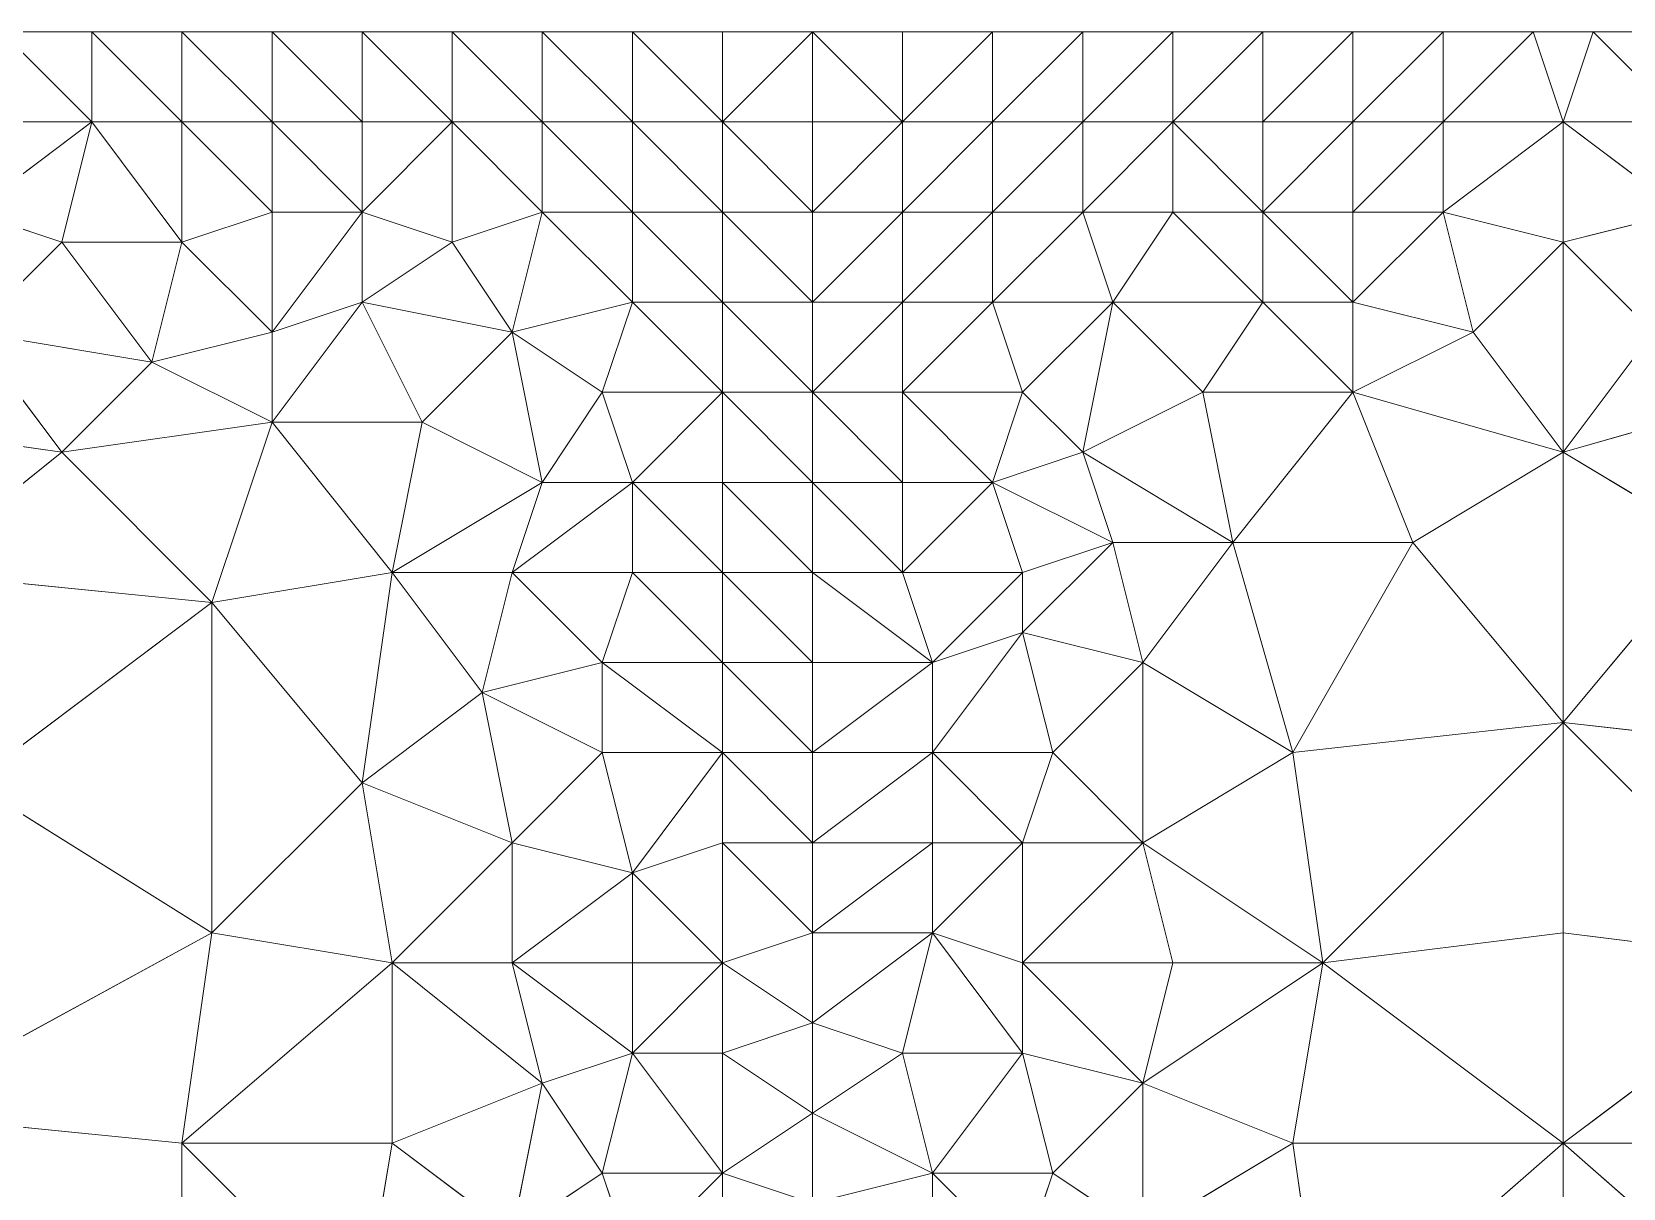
# Model space of a CAD drawing. Header units: metres. Extents: x 0 to 8, y 0 to 4.
# Drawn here: x 0.74 to 1.27, y 3.615 to 4 of the extents above; entities that cross this region are included whole.
import ezdxf

# ---------------------------------------------------------------- set-up
doc = ezdxf.new("R2010")
doc.units = ezdxf.units.M
doc.header["$MEASUREMENT"] = 0
for name, color, linetype, lineweight in [('DL_FE_MESH', 134, 'Continuous', 0), ('DL_FE_MESH_CELLS_4', 132, 'Continuous', 0), ('DL_FE_MESH_CELLS_6', 132, 'Continuous', 0), ('DL_TOPOLOGY', 7, 'Continuous', 0)]:
    doc.layers.add(name, color=color, linetype=linetype, lineweight=lineweight)

msp = doc.modelspace()

# ---------------------------------------------------------------- linework, layer by layer
at = {"layer": 'DL_FE_MESH'}
for p, q in [((0.76, 3.97), (0.73, 4)), ((0.79, 3.97), (0.76, 4)), ((0.76, 4), (0.76, 3.97)), ((0.82, 3.97), (0.79, 4)), ((0.79, 4), (0.79, 3.97)), ((0.85, 3.97), (0.82, 4)), ((0.82, 4), (0.82, 3.97)), ((0.88, 3.97), (0.85, 4)), ((0.85, 4), (0.85, 3.97)), ((0.91, 3.97), (0.88, 4)), ((0.88, 4), (0.88, 3.97)), ((0.94, 3.97), (0.91, 4)), ((0.91, 4), (0.91, 3.97)), ((0.97, 3.97), (0.94, 4)), ((0.94, 4), (0.94, 3.97)), ((0.97, 3.97), (1, 4)), ((0.97, 4), (0.97, 3.97)), ((1.03, 3.97), (1, 4)), ((1.03, 4), (1.03, 3.97)), ((1.03, 3.97), (1.06, 4)), ((1.06, 4), (1.06, 3.97)), ((1.06, 3.97), (1.09, 4)), ((1.09, 4), (1.09, 3.97)), ((1.09, 3.97), (1.12, 4)), ((1.12, 4), (1.12, 3.97)), ((1.12, 3.97), (1.15, 4)), ((1.15, 4), (1.15, 3.97)), ((1.15, 3.97), (1.18, 4)), ((1.18, 4), (1.18, 3.97)), ((1.18, 3.97), (1.21, 4)), ((1.21, 3.97), (1.24, 4)), ((1.21, 4), (1.21, 3.97)), ((1.24, 4), (1.25, 3.97)), ((1.26, 4), (1.25, 3.97)), ((1.26, 4), (1.29, 3.97)), ((0.72, 3.97), (0.76, 3.97)), ((0.76, 3.97), (0.72, 3.94)), ((0.75, 3.93), (0.76, 3.97)), ((0.76, 3.97), (0.79, 3.97)), ((0.79, 3.93), (0.76, 3.97)), ((0.79, 3.97), (0.82, 3.97)), ((0.79, 3.93), (0.79, 3.97)), ((0.82, 3.94), (0.79, 3.97)), ((0.82, 3.97), (0.85, 3.97)), ((0.82, 3.94), (0.82, 3.97)), ((0.85, 3.94), (0.82, 3.97)), ((0.85, 3.97), (0.88, 3.97)), ((0.85, 3.94), (0.85, 3.97)), ((0.88, 3.97), (0.85, 3.94)), ((0.88, 3.97), (0.91, 3.97)), ((0.88, 3.93), (0.88, 3.97)), ((0.91, 3.94), (0.88, 3.97)), ((0.91, 3.97), (0.94, 3.97)), ((0.91, 3.94), (0.91, 3.97)), ((0.94, 3.94), (0.91, 3.97)), ((0.94, 3.97), (0.97, 3.97)), ((0.94, 3.94), (0.94, 3.97)), ((0.97, 3.94), (0.94, 3.97)), ((1, 3.97), (0.97, 3.97)), ((0.97, 3.97), (1, 3.94)), ((0.97, 3.97), (0.97, 3.94)), ((1, 3.97), (1.03, 3.97)), ((1.03, 3.97), (1, 3.94)), ((1.03, 3.97), (1.06, 3.97)), ((1.03, 3.94), (1.03, 3.97)), ((1.06, 3.97), (1.03, 3.94)), ((1.06, 3.97), (1.09, 3.97)), ((1.06, 3.94), (1.06, 3.97)), ((1.09, 3.97), (1.06, 3.94)), ((1.09, 3.97), (1.12, 3.97)), ((1.09, 3.94), (1.09, 3.97)), ((1.12, 3.97), (1.09, 3.94)), ((1.12, 3.97), (1.15, 3.97)), ((1.12, 3.94), (1.12, 3.97)), ((1.15, 3.94), (1.12, 3.97)), ((1.15, 3.97), (1.18, 3.97)), ((1.15, 3.94), (1.15, 3.97)), ((1.18, 3.97), (1.15, 3.94)), ((1.18, 3.97), (1.21, 3.97)), ((1.18, 3.94), (1.18, 3.97)), ((1.21, 3.97), (1.18, 3.94)), ((1.21, 3.97), (1.25, 3.97)), ((1.21, 3.94), (1.21, 3.97)), ((1.25, 3.97), (1.21, 3.94)), ((1.25, 3.97), (1.29, 3.97)), ((1.25, 3.93), (1.25, 3.97)), ((1.29, 3.94), (1.25, 3.97)), ((0.72, 3.94), (0.75, 3.93)), ((0.79, 3.93), (0.82, 3.94)), ((0.82, 3.9), (0.82, 3.94)), ((0.82, 3.94), (0.85, 3.94)), ((0.85, 3.94), (0.82, 3.9)), ((0.85, 3.91), (0.85, 3.94)), ((0.85, 3.94), (0.88, 3.93)), ((0.88, 3.93), (0.91, 3.94)), ((0.91, 3.94), (0.9, 3.9)), ((0.94, 3.91), (0.91, 3.94)), ((0.94, 3.94), (0.91, 3.94)), ((0.94, 3.91), (0.94, 3.94)), ((0.94, 3.94), (0.97, 3.94)), ((0.97, 3.91), (0.94, 3.94)), ((1, 3.94), (0.97, 3.94)), ((0.97, 3.94), (1, 3.91)), ((0.97, 3.94), (0.97, 3.91)), ((1, 3.94), (1.03, 3.94)), ((1.03, 3.94), (1, 3.91)), ((1.03, 3.91), (1.03, 3.94)), ((1.03, 3.94), (1.06, 3.94)), ((1.06, 3.94), (1.03, 3.91)), ((1.06, 3.91), (1.06, 3.94)), ((1.06, 3.94), (1.09, 3.94)), ((1.09, 3.94), (1.06, 3.91)), ((1.1, 3.91), (1.09, 3.94)), ((1.09, 3.94), (1.12, 3.94)), ((1.1, 3.91), (1.12, 3.94)), ((1.15, 3.91), (1.12, 3.94)), ((1.12, 3.94), (1.15, 3.94)), ((1.15, 3.91), (1.15, 3.94)), ((1.15, 3.94), (1.18, 3.94)), ((1.18, 3.91), (1.15, 3.94)), ((1.18, 3.91), (1.18, 3.94)), ((1.18, 3.94), (1.21, 3.94)), ((1.21, 3.94), (1.18, 3.91)), ((1.22, 3.9), (1.21, 3.94)), ((1.21, 3.94), (1.25, 3.93)), ((1.25, 3.93), (1.29, 3.94)), ((0.72, 3.9), (0.75, 3.93)), ((0.78, 3.89), (0.75, 3.93)), ((0.75, 3.93), (0.79, 3.93)), ((0.78, 3.89), (0.79, 3.93)), ((0.82, 3.9), (0.79, 3.93)), ((0.85, 3.91), (0.88, 3.93)), ((0.9, 3.9), (0.88, 3.93)), ((1.22, 3.9), (1.25, 3.93)), ((1.25, 3.93), (1.25, 3.86)), ((1.28, 3.9), (1.25, 3.93)), ((0.82, 3.9), (0.85, 3.91)), ((0.82, 3.87), (0.85, 3.91)), ((0.87, 3.87), (0.85, 3.91)), ((0.9, 3.9), (0.85, 3.91)), ((0.9, 3.9), (0.94, 3.91)), ((0.93, 3.88), (0.94, 3.91)), ((0.94, 3.91), (0.97, 3.91)), ((0.97, 3.88), (0.94, 3.91)), ((1, 3.91), (0.97, 3.91)), ((0.97, 3.91), (1, 3.88)), ((0.97, 3.91), (0.97, 3.88)), ((1, 3.91), (1.03, 3.91)), ((1.03, 3.91), (1, 3.88)), ((1.03, 3.88), (1.03, 3.91)), ((1.03, 3.91), (1.06, 3.91)), ((1.06, 3.91), (1.03, 3.88)), ((1.07, 3.88), (1.06, 3.91)), ((1.06, 3.91), (1.1, 3.91)), ((1.07, 3.88), (1.1, 3.91)), ((1.1, 3.91), (1.09, 3.86)), ((1.13, 3.88), (1.1, 3.91)), ((1.15, 3.91), (1.1, 3.91)), ((1.13, 3.88), (1.15, 3.91)), ((1.18, 3.88), (1.15, 3.91)), ((1.18, 3.91), (1.15, 3.91)), ((1.18, 3.88), (1.18, 3.91)), ((1.18, 3.91), (1.22, 3.9)), ((0.75, 3.86), (0.72, 3.9)), ((0.78, 3.89), (0.72, 3.9)), ((0.78, 3.89), (0.82, 3.9)), ((0.82, 3.87), (0.82, 3.9)), ((0.87, 3.87), (0.9, 3.9)), ((0.9, 3.9), (0.91, 3.85)), ((0.93, 3.88), (0.9, 3.9)), ((1.18, 3.88), (1.22, 3.9)), ((1.25, 3.86), (1.22, 3.9)), ((1.25, 3.86), (1.28, 3.9)), ((0.75, 3.86), (0.78, 3.89)), ((0.82, 3.87), (0.78, 3.89)), ((0.91, 3.85), (0.93, 3.88)), ((0.94, 3.85), (0.93, 3.88)), ((0.93, 3.88), (0.97, 3.88)), ((0.97, 3.88), (0.94, 3.85)), ((1, 3.88), (0.97, 3.88)), ((0.97, 3.88), (1, 3.85)), ((0.97, 3.88), (0.97, 3.85)), ((1, 3.88), (1.03, 3.88)), ((1.03, 3.85), (1, 3.88)), ((1.03, 3.85), (1.03, 3.88)), ((1.03, 3.88), (1.07, 3.88)), ((1.06, 3.85), (1.03, 3.88)), ((1.06, 3.85), (1.07, 3.88)), ((1.09, 3.86), (1.07, 3.88)), ((1.09, 3.86), (1.13, 3.88)), ((1.14, 3.83), (1.13, 3.88)), ((1.18, 3.88), (1.13, 3.88)), ((1.18, 3.88), (1.14, 3.83)), ((1.2, 3.83), (1.18, 3.88)), ((1.25, 3.86), (1.18, 3.88)), ((1.32, 3.88), (1.25, 3.86)), ((0.75, 3.86), (0.68, 3.87)), ((0.82, 3.87), (0.75, 3.86)), ((0.82, 3.87), (0.8, 3.81)), ((0.86, 3.82), (0.82, 3.87)), ((0.87, 3.87), (0.82, 3.87)), ((0.86, 3.82), (0.87, 3.87)), ((0.91, 3.85), (0.87, 3.87)), ((0.7, 3.82), (0.75, 3.86)), ((0.8, 3.81), (0.75, 3.86)), ((1.06, 3.85), (1.09, 3.86)), ((1.1, 3.83), (1.09, 3.86)), ((1.14, 3.83), (1.09, 3.86)), ((1.2, 3.83), (1.25, 3.86)), ((1.25, 3.86), (1.25, 3.77)), ((1.3, 3.83), (1.25, 3.86)), ((0.91, 3.85), (0.86, 3.82)), ((0.9, 3.82), (0.91, 3.85)), ((0.94, 3.85), (0.9, 3.82)), ((0.94, 3.85), (0.91, 3.85)), ((0.94, 3.82), (0.94, 3.85)), ((0.94, 3.85), (0.97, 3.85)), ((0.97, 3.82), (0.94, 3.85)), ((1, 3.85), (0.97, 3.85)), ((0.97, 3.85), (1, 3.82)), ((0.97, 3.85), (0.97, 3.82)), ((1, 3.85), (1.03, 3.85)), ((1.03, 3.82), (1, 3.85)), ((1.03, 3.82), (1.03, 3.85)), ((1.03, 3.85), (1.06, 3.85)), ((1.06, 3.85), (1.03, 3.82)), ((1.07, 3.82), (1.06, 3.85)), ((1.1, 3.83), (1.06, 3.85)), ((1.07, 3.82), (1.1, 3.83)), ((1.1, 3.83), (1.07, 3.8)), ((1.11, 3.79), (1.1, 3.83)), ((1.1, 3.83), (1.14, 3.83)), ((1.11, 3.79), (1.14, 3.83)), ((1.14, 3.83), (1.16, 3.76)), ((1.2, 3.83), (1.14, 3.83)), ((1.16, 3.76), (1.2, 3.83)), ((1.25, 3.77), (1.2, 3.83)), ((1.25, 3.77), (1.3, 3.83)), ((0.8, 3.81), (0.7, 3.82)), ((0.8, 3.81), (0.86, 3.82)), ((0.85, 3.75), (0.86, 3.82)), ((0.89, 3.78), (0.86, 3.82)), ((0.86, 3.82), (0.9, 3.82)), ((0.89, 3.78), (0.9, 3.82)), ((0.9, 3.82), (0.94, 3.82)), ((0.93, 3.79), (0.9, 3.82)), ((0.93, 3.79), (0.94, 3.82)), ((0.94, 3.82), (0.97, 3.82)), ((0.97, 3.79), (0.94, 3.82)), ((1, 3.82), (0.97, 3.82)), ((0.97, 3.82), (1, 3.79)), ((0.97, 3.82), (0.97, 3.79)), ((1, 3.82), (1.03, 3.82)), ((1.04, 3.79), (1, 3.82)), ((1.04, 3.79), (1.03, 3.82)), ((1.03, 3.82), (1.07, 3.82)), ((1.07, 3.82), (1.04, 3.79)), ((1.07, 3.8), (1.07, 3.82)), ((0.72, 3.75), (0.8, 3.81)), ((0.8, 3.81), (0.8, 3.7)), ((0.85, 3.75), (0.8, 3.81)), ((1.04, 3.79), (1.07, 3.8)), ((1.07, 3.8), (1.04, 3.76)), ((1.08, 3.76), (1.07, 3.8)), ((1.07, 3.8), (1.11, 3.79)), ((0.89, 3.78), (0.93, 3.79)), ((0.93, 3.76), (0.93, 3.79)), ((0.93, 3.79), (0.97, 3.79)), ((0.97, 3.76), (0.93, 3.79)), ((1, 3.79), (0.97, 3.79)), ((0.97, 3.79), (1, 3.76)), ((0.97, 3.79), (0.97, 3.76)), ((1, 3.79), (1.04, 3.79)), ((1.04, 3.79), (1, 3.76)), ((1.04, 3.76), (1.04, 3.79)), ((1.08, 3.76), (1.11, 3.79)), ((1.11, 3.79), (1.11, 3.73)), ((1.16, 3.76), (1.11, 3.79)), ((0.85, 3.75), (0.89, 3.78)), ((0.89, 3.78), (0.9, 3.73)), ((0.93, 3.76), (0.89, 3.78)), ((1.25, 3.77), (1.16, 3.76)), ((1.25, 3.77), (1.17, 3.69)), ((1.25, 3.7), (1.25, 3.77)), ((1.33, 3.69), (1.25, 3.77)), ((1.34, 3.76), (1.25, 3.77)), ((0.9, 3.73), (0.93, 3.76)), ((0.94, 3.72), (0.93, 3.76)), ((0.93, 3.76), (0.97, 3.76)), ((0.97, 3.76), (0.94, 3.72)), ((1, 3.76), (0.97, 3.76)), ((0.97, 3.76), (1, 3.73)), ((0.97, 3.76), (0.97, 3.73)), ((1, 3.76), (1.04, 3.76)), ((1.04, 3.76), (1, 3.73)), ((1.04, 3.73), (1.04, 3.76)), ((1.04, 3.76), (1.08, 3.76)), ((1.07, 3.73), (1.04, 3.76)), ((1.07, 3.73), (1.08, 3.76)), ((1.11, 3.73), (1.08, 3.76)), ((1.11, 3.73), (1.16, 3.76)), ((1.17, 3.69), (1.16, 3.76)), ((0.8, 3.7), (0.72, 3.75)), ((0.8, 3.7), (0.85, 3.75)), ((0.86, 3.69), (0.85, 3.75)), ((0.85, 3.75), (0.9, 3.73)), ((0.86, 3.69), (0.9, 3.73)), ((0.9, 3.69), (0.9, 3.73)), ((0.9, 3.73), (0.94, 3.72)), ((0.94, 3.72), (0.97, 3.73)), ((1, 3.73), (0.97, 3.73)), ((0.97, 3.73), (1, 3.7)), ((0.97, 3.73), (0.97, 3.69)), ((1, 3.73), (1.04, 3.73)), ((1.04, 3.73), (1, 3.7)), ((1.04, 3.7), (1.04, 3.73)), ((1.04, 3.73), (1.07, 3.73)), ((1.07, 3.73), (1.04, 3.7)), ((1.07, 3.69), (1.07, 3.73)), ((1.07, 3.73), (1.11, 3.73)), ((1.11, 3.73), (1.07, 3.69)), ((1.12, 3.69), (1.11, 3.73)), ((1.17, 3.69), (1.11, 3.73)), ((0.94, 3.72), (0.9, 3.69)), ((0.94, 3.69), (0.94, 3.72)), ((0.97, 3.69), (0.94, 3.72)), ((0.69, 3.64), (0.8, 3.7)), ((0.8, 3.7), (0.79, 3.63)), ((0.86, 3.69), (0.8, 3.7)), ((1, 3.7), (0.97, 3.69)), ((1, 3.7), (1.04, 3.7)), ((1, 3.67), (1.04, 3.7)), ((1.03, 3.66), (1.04, 3.7)), ((1.04, 3.7), (1.07, 3.69)), ((1.07, 3.66), (1.04, 3.7)), ((1.17, 3.69), (1.25, 3.7)), ((1.25, 3.63), (1.25, 3.7)), ((1.25, 3.7), (1.33, 3.69)), ((0.86, 3.69), (0.79, 3.63)), ((0.86, 3.63), (0.86, 3.69)), ((0.86, 3.69), (0.9, 3.69)), ((0.91, 3.65), (0.86, 3.69)), ((0.91, 3.65), (0.9, 3.69)), ((0.9, 3.69), (0.94, 3.69)), ((0.94, 3.66), (0.9, 3.69)), ((0.94, 3.66), (0.94, 3.69)), ((0.94, 3.69), (0.97, 3.69)), ((0.97, 3.69), (0.94, 3.66)), ((0.97, 3.69), (1, 3.67)), ((0.97, 3.69), (0.97, 3.66)), ((1.07, 3.66), (1.07, 3.69)), ((1.07, 3.69), (1.12, 3.69)), ((1.11, 3.65), (1.07, 3.69)), ((1.11, 3.65), (1.12, 3.69)), ((1.11, 3.65), (1.17, 3.69)), ((1.12, 3.69), (1.17, 3.69)), ((1.16, 3.63), (1.17, 3.69)), ((1.25, 3.63), (1.17, 3.69)), ((1.33, 3.69), (1.25, 3.63)), ((1, 3.67), (0.97, 3.66)), ((1, 3.67), (1.03, 3.66)), ((0.91, 3.65), (0.94, 3.66)), ((0.93, 3.62), (0.94, 3.66)), ((0.94, 3.66), (0.97, 3.66)), ((0.97, 3.62), (0.94, 3.66)), ((1, 3.64), (0.97, 3.66)), ((0.97, 3.66), (0.97, 3.62)), ((1, 3.64), (1.03, 3.66)), ((1.04, 3.62), (1.03, 3.66)), ((1.03, 3.66), (1.07, 3.66)), ((1.07, 3.66), (1.04, 3.62)), ((1.08, 3.62), (1.07, 3.66)), ((1.07, 3.66), (1.11, 3.65)), ((0.86, 3.63), (0.91, 3.65)), ((0.91, 3.65), (0.9, 3.6)), ((0.93, 3.62), (0.91, 3.65)), ((1.08, 3.62), (1.11, 3.65)), ((1.11, 3.65), (1.11, 3.6)), ((1.16, 3.63), (1.11, 3.65)), ((0.69, 3.64), (0.79, 3.63)), ((1, 3.64), (0.97, 3.62)), ((1.04, 3.62), (1, 3.64)), ((0.79, 3.63), (0.86, 3.63)), ((0.79, 3.63), (0.79, 3.56)), ((0.85, 3.57), (0.79, 3.63)), ((0.85, 3.57), (0.86, 3.63)), ((0.9, 3.6), (0.86, 3.63)), ((1.11, 3.6), (1.16, 3.63)), ((1.17, 3.56), (1.16, 3.63)), ((1.16, 3.63), (1.25, 3.63)), ((1.25, 3.63), (1.17, 3.56)), ((1.25, 3.56), (1.25, 3.63)), ((1.25, 3.63), (1.34, 3.63)), ((1.33, 3.56), (1.25, 3.63)), ((0.9, 3.6), (0.93, 3.62)), ((0.94, 3.59), (0.93, 3.62)), ((0.93, 3.62), (0.97, 3.62)), ((0.97, 3.62), (0.94, 3.59)), ((1, 3.61), (0.97, 3.62)), ((0.97, 3.62), (0.97, 3.59)), ((1, 3.61), (1.04, 3.62)), ((1.04, 3.59), (1.04, 3.62)), ((1.04, 3.62), (1.08, 3.62)), ((1.07, 3.59), (1.04, 3.62)), ((1.07, 3.59), (1.08, 3.62)), ((1.11, 3.6), (1.08, 3.62))]:
    msp.add_line(p, q, dxfattribs=at)
at = {"layer": 'DL_FE_MESH_CELLS_4'}
for points in [[(0.76, 3.97), (0.73, 4), (0.72, 3.97)], [(0.79, 3.97), (0.76, 4), (0.76, 3.97)], [(0.82, 3.97), (0.79, 4), (0.79, 3.97)], [(0.85, 3.97), (0.82, 4), (0.82, 3.97)], [(0.88, 3.97), (0.85, 4), (0.85, 3.97)], [(0.91, 3.97), (0.88, 4), (0.88, 3.97)], [(0.94, 3.97), (0.91, 4), (0.91, 3.97)], [(0.97, 3.97), (0.94, 4), (0.94, 3.97)], [(0.76, 3.97), (0.72, 3.94), (0.75, 3.93)], [(0.72, 3.97), (0.72, 3.94), (0.76, 3.97)], [(0.76, 3.97), (0.75, 3.93), (0.79, 3.93)], [(0.76, 3.97), (0.79, 3.93), (0.79, 3.97)], [(0.79, 3.97), (0.79, 3.93), (0.82, 3.94)], [(0.79, 3.97), (0.82, 3.94), (0.82, 3.97)], [(0.82, 3.97), (0.82, 3.94), (0.85, 3.94)], [(0.82, 3.97), (0.85, 3.94), (0.85, 3.97)], [(0.88, 3.97), (0.85, 3.94), (0.88, 3.93)], [(0.85, 3.97), (0.85, 3.94), (0.88, 3.97)], [(0.88, 3.97), (0.88, 3.93), (0.91, 3.94)], [(0.88, 3.97), (0.91, 3.94), (0.91, 3.97)], [(0.91, 3.97), (0.91, 3.94), (0.94, 3.94)], [(0.91, 3.97), (0.94, 3.94), (0.94, 3.97)], [(0.94, 3.97), (0.94, 3.94), (0.97, 3.94)], [(0.94, 3.97), (0.97, 3.94), (0.97, 3.97)], [(1, 3.94), (0.97, 3.97), (0.97, 3.94)], [(0.72, 3.94), (0.72, 3.9), (0.75, 3.93)], [(0.79, 3.93), (0.82, 3.9), (0.82, 3.94)], [(0.85, 3.94), (0.82, 3.9), (0.85, 3.91)], [(0.82, 3.94), (0.82, 3.9), (0.85, 3.94)], [(0.85, 3.94), (0.85, 3.91), (0.88, 3.93)], [(0.88, 3.93), (0.9, 3.9), (0.91, 3.94)], [(0.91, 3.94), (0.9, 3.9), (0.94, 3.91)], [(0.91, 3.94), (0.94, 3.91), (0.94, 3.94)], [(0.94, 3.94), (0.94, 3.91), (0.97, 3.91)], [(0.94, 3.94), (0.97, 3.91), (0.97, 3.94)], [(1, 3.91), (0.97, 3.94), (0.97, 3.91)], [(0.72, 3.9), (0.78, 3.89), (0.75, 3.93)], [(0.75, 3.93), (0.78, 3.89), (0.79, 3.93)], [(0.79, 3.93), (0.78, 3.89), (0.82, 3.9)], [(0.85, 3.91), (0.9, 3.9), (0.88, 3.93)], [(0.85, 3.91), (0.82, 3.9), (0.82, 3.87)], [(0.85, 3.91), (0.82, 3.87), (0.87, 3.87)], [(0.85, 3.91), (0.87, 3.87), (0.9, 3.9)], [(0.9, 3.9), (0.93, 3.88), (0.94, 3.91)], [(0.94, 3.91), (0.93, 3.88), (0.97, 3.88)], [(0.94, 3.91), (0.97, 3.88), (0.97, 3.91)], [(1, 3.88), (0.97, 3.91), (0.97, 3.88)], [(0.72, 3.9), (0.68, 3.87), (0.75, 3.86)], [(0.72, 3.9), (0.75, 3.86), (0.78, 3.89)], [(0.78, 3.89), (0.82, 3.87), (0.82, 3.9)], [(0.87, 3.87), (0.91, 3.85), (0.9, 3.9)], [(0.9, 3.9), (0.91, 3.85), (0.93, 3.88)], [(0.75, 3.86), (0.82, 3.87), (0.78, 3.89)], [(0.91, 3.85), (0.94, 3.85), (0.93, 3.88)], [(0.93, 3.88), (0.94, 3.85), (0.97, 3.88)], [(0.97, 3.88), (0.94, 3.85), (0.97, 3.85)], [(1, 3.85), (0.97, 3.88), (0.97, 3.85)], [(0.75, 3.86), (0.68, 3.87), (0.7, 3.82)], [(0.75, 3.86), (0.8, 3.81), (0.82, 3.87)], [(0.82, 3.87), (0.8, 3.81), (0.86, 3.82)], [(0.82, 3.87), (0.86, 3.82), (0.87, 3.87)], [(0.87, 3.87), (0.86, 3.82), (0.91, 3.85)], [(0.7, 3.82), (0.8, 3.81), (0.75, 3.86)], [(0.91, 3.85), (0.86, 3.82), (0.9, 3.82)], [(0.94, 3.85), (0.9, 3.82), (0.94, 3.82)], [(0.91, 3.85), (0.9, 3.82), (0.94, 3.85)], [(0.94, 3.85), (0.94, 3.82), (0.97, 3.82)], [(0.94, 3.85), (0.97, 3.82), (0.97, 3.85)], [(1, 3.82), (0.97, 3.85), (0.97, 3.82)], [(0.7, 3.82), (0.72, 3.75), (0.8, 3.81)], [(0.86, 3.82), (0.8, 3.81), (0.85, 3.75)], [(0.86, 3.82), (0.85, 3.75), (0.89, 3.78)], [(0.86, 3.82), (0.89, 3.78), (0.9, 3.82)], [(0.9, 3.82), (0.89, 3.78), (0.93, 3.79)], [(0.9, 3.82), (0.93, 3.79), (0.94, 3.82)], [(0.94, 3.82), (0.93, 3.79), (0.97, 3.79)], [(0.94, 3.82), (0.97, 3.79), (0.97, 3.82)], [(1, 3.79), (0.97, 3.82), (0.97, 3.79)], [(0.72, 3.75), (0.8, 3.7), (0.8, 3.81)], [(0.8, 3.81), (0.8, 3.7), (0.85, 3.75)], [(0.89, 3.78), (0.93, 3.76), (0.93, 3.79)], [(0.93, 3.79), (0.93, 3.76), (0.97, 3.76)], [(0.93, 3.79), (0.97, 3.76), (0.97, 3.79)], [(1, 3.76), (0.97, 3.79), (0.97, 3.76)], [(0.85, 3.75), (0.9, 3.73), (0.89, 3.78)], [(0.89, 3.78), (0.9, 3.73), (0.93, 3.76)], [(0.9, 3.73), (0.94, 3.72), (0.93, 3.76)], [(0.93, 3.76), (0.94, 3.72), (0.97, 3.76)], [(0.97, 3.76), (0.94, 3.72), (0.97, 3.73)], [(1, 3.73), (0.97, 3.76), (0.97, 3.73)], [(0.8, 3.7), (0.72, 3.75), (0.69, 3.64)], [(0.8, 3.7), (0.86, 3.69), (0.85, 3.75)], [(0.9, 3.73), (0.85, 3.75), (0.86, 3.69)], [(0.9, 3.73), (0.86, 3.69), (0.9, 3.69)], [(0.9, 3.73), (0.9, 3.69), (0.94, 3.72)], [(0.94, 3.72), (0.97, 3.69), (0.97, 3.73)], [(1, 3.7), (0.97, 3.73), (0.97, 3.69)], [(0.94, 3.72), (0.9, 3.69), (0.94, 3.69)], [(0.94, 3.72), (0.94, 3.69), (0.97, 3.69)], [(0.8, 3.7), (0.69, 3.64), (0.79, 3.63)], [(0.8, 3.7), (0.79, 3.63), (0.86, 3.69)], [(0.86, 3.69), (0.79, 3.63), (0.86, 3.63)], [(0.86, 3.69), (0.86, 3.63), (0.91, 3.65)], [(0.86, 3.69), (0.91, 3.65), (0.9, 3.69)], [(0.9, 3.69), (0.91, 3.65), (0.94, 3.66)], [(0.9, 3.69), (0.94, 3.66), (0.94, 3.69)], [(0.97, 3.69), (0.94, 3.66), (0.97, 3.66)], [(0.94, 3.69), (0.94, 3.66), (0.97, 3.69)], [(0.97, 3.66), (1, 3.67), (0.97, 3.69)], [(0.91, 3.65), (0.93, 3.62), (0.94, 3.66)], [(0.94, 3.66), (0.93, 3.62), (0.97, 3.62)], [(0.94, 3.66), (0.97, 3.62), (0.97, 3.66)], [(0.97, 3.62), (1, 3.64), (0.97, 3.66)], [(0.86, 3.63), (0.9, 3.6), (0.91, 3.65)], [(0.91, 3.65), (0.9, 3.6), (0.93, 3.62)], [(0.79, 3.56), (0.69, 3.64), (0.69, 3.52)], [(0.79, 3.63), (0.69, 3.64), (0.79, 3.56)], [(0.79, 3.63), (0.79, 3.56), (0.85, 3.57)], [(0.79, 3.63), (0.85, 3.57), (0.86, 3.63)], [(0.9, 3.6), (0.86, 3.63), (0.85, 3.57)], [(0.9, 3.6), (0.94, 3.59), (0.93, 3.62)], [(0.93, 3.62), (0.94, 3.59), (0.97, 3.62)], [(0.97, 3.62), (0.94, 3.59), (0.97, 3.59)], [(0.97, 3.59), (1, 3.61), (0.97, 3.62)]]:
    msp.add_3dface(points, dxfattribs=at)
for points, invisible_edges in [([(0.76, 4), (0.73, 4), (0.76, 3.97)], 1), ([(0.79, 4), (0.76, 4), (0.79, 3.97)], 1), ([(0.82, 4), (0.79, 4), (0.82, 3.97)], 1), ([(0.85, 4), (0.82, 4), (0.85, 3.97)], 1), ([(0.88, 4), (0.85, 4), (0.88, 3.97)], 1), ([(0.91, 4), (0.88, 4), (0.91, 3.97)], 1), ([(0.94, 4), (0.91, 4), (0.94, 3.97)], 1), ([(0.97, 4), (0.94, 4), (0.97, 3.97)], 1), ([(0.97, 3.97), (1, 4), (0.97, 4)], 2), ([(1, 3.97), (1, 4), (0.97, 3.97)], 1), ([(1, 3.94), (1, 3.97), (0.97, 3.97)], 1), ([(1, 3.91), (1, 3.94), (0.97, 3.94)], 1), ([(1, 3.88), (1, 3.91), (0.97, 3.91)], 1), ([(1, 3.85), (1, 3.88), (0.97, 3.88)], 1), ([(1, 3.82), (1, 3.85), (0.97, 3.85)], 1), ([(1, 3.79), (1, 3.82), (0.97, 3.82)], 1), ([(1, 3.76), (1, 3.79), (0.97, 3.79)], 1), ([(1, 3.73), (1, 3.76), (0.97, 3.76)], 1), ([(1, 3.7), (1, 3.73), (0.97, 3.73)], 1), ([(0.97, 3.69), (1, 3.67), (1, 3.7)], 2), ([(1, 3.64), (1, 3.67), (0.97, 3.66)], 1), ([(0.97, 3.62), (1, 3.61), (1, 3.64)], 2)]:
    msp.add_3dface(points, dxfattribs=dict(at, invisible_edges=invisible_edges))
at = {"layer": 'DL_FE_MESH_CELLS_6'}
for points, invisible_edges in [([(1.03, 3.97), (1, 4), (1, 3.97)], 2), ([(1.03, 4), (1, 4), (1.03, 3.97)], 1), ([(1.06, 4), (1.03, 4), (1.03, 3.97)], 1), ([(1.09, 4), (1.06, 4), (1.06, 3.97)], 1), ([(1.12, 4), (1.09, 4), (1.09, 3.97)], 1), ([(1.15, 4), (1.12, 4), (1.12, 3.97)], 1), ([(1.18, 4), (1.15, 4), (1.15, 3.97)], 1), ([(1.21, 4), (1.18, 4), (1.18, 3.97)], 1), ([(1.21, 3.97), (1.24, 4), (1.21, 4)], 2), ([(1.26, 4), (1.24, 4), (1.25, 3.97)], 1), ([(1.29, 3.97), (1.29, 4), (1.26, 4)], 2), ([(1, 3.97), (1, 3.94), (1.03, 3.97)], 1), ([(1, 3.94), (1, 3.91), (1.03, 3.94)], 1), ([(1, 3.91), (1, 3.88), (1.03, 3.91)], 1), ([(1, 3.88), (1, 3.85), (1.03, 3.85)], 1), ([(1, 3.85), (1, 3.82), (1.03, 3.82)], 1), ([(1, 3.82), (1, 3.79), (1.04, 3.79)], 1), ([(1, 3.79), (1, 3.76), (1.04, 3.79)], 1), ([(1, 3.76), (1, 3.73), (1.04, 3.76)], 1), ([(1, 3.73), (1, 3.7), (1.04, 3.73)], 1), ([(1.04, 3.7), (1, 3.7), (1, 3.67)], 2), ([(1, 3.67), (1, 3.64), (1.03, 3.66)], 1), ([(1.04, 3.62), (1, 3.64), (1, 3.61)], 2)]:
    msp.add_3dface(points, dxfattribs=dict(at, invisible_edges=invisible_edges))
for points in [[(1.06, 4), (1.03, 3.97), (1.06, 3.97)], [(1.09, 4), (1.06, 3.97), (1.09, 3.97)], [(1.12, 4), (1.09, 3.97), (1.12, 3.97)], [(1.15, 4), (1.12, 3.97), (1.15, 3.97)], [(1.18, 4), (1.15, 3.97), (1.18, 3.97)], [(1.21, 4), (1.18, 3.97), (1.21, 3.97)], [(1.25, 3.97), (1.24, 4), (1.21, 3.97)], [(1.29, 3.97), (1.26, 4), (1.25, 3.97)], [(1.03, 3.97), (1, 3.94), (1.03, 3.94)], [(1.06, 3.97), (1.03, 3.94), (1.06, 3.94)], [(1.03, 3.97), (1.03, 3.94), (1.06, 3.97)], [(1.09, 3.97), (1.06, 3.94), (1.09, 3.94)], [(1.06, 3.97), (1.06, 3.94), (1.09, 3.97)], [(1.12, 3.97), (1.09, 3.94), (1.12, 3.94)], [(1.09, 3.97), (1.09, 3.94), (1.12, 3.97)], [(1.12, 3.97), (1.12, 3.94), (1.15, 3.94)], [(1.12, 3.97), (1.15, 3.94), (1.15, 3.97)], [(1.18, 3.97), (1.15, 3.94), (1.18, 3.94)], [(1.15, 3.97), (1.15, 3.94), (1.18, 3.97)], [(1.21, 3.97), (1.18, 3.94), (1.21, 3.94)], [(1.18, 3.97), (1.18, 3.94), (1.21, 3.97)], [(1.25, 3.97), (1.21, 3.94), (1.25, 3.93)], [(1.21, 3.97), (1.21, 3.94), (1.25, 3.97)], [(1.25, 3.97), (1.25, 3.93), (1.29, 3.94)], [(1.25, 3.97), (1.29, 3.94), (1.29, 3.97)], [(1.03, 3.94), (1, 3.91), (1.03, 3.91)], [(1.06, 3.94), (1.03, 3.91), (1.06, 3.91)], [(1.03, 3.94), (1.03, 3.91), (1.06, 3.94)], [(1.09, 3.94), (1.06, 3.91), (1.1, 3.91)], [(1.06, 3.94), (1.06, 3.91), (1.09, 3.94)], [(1.09, 3.94), (1.1, 3.91), (1.12, 3.94)], [(1.1, 3.91), (1.15, 3.91), (1.12, 3.94)], [(1.12, 3.94), (1.15, 3.91), (1.15, 3.94)], [(1.15, 3.94), (1.15, 3.91), (1.18, 3.91)], [(1.15, 3.94), (1.18, 3.91), (1.18, 3.94)], [(1.21, 3.94), (1.18, 3.91), (1.22, 3.9)], [(1.18, 3.94), (1.18, 3.91), (1.21, 3.94)], [(1.21, 3.94), (1.22, 3.9), (1.25, 3.93)], [(1.25, 3.93), (1.28, 3.9), (1.29, 3.94)], [(1.22, 3.9), (1.25, 3.86), (1.25, 3.93)], [(1.25, 3.93), (1.25, 3.86), (1.28, 3.9)], [(1.03, 3.91), (1, 3.88), (1.03, 3.88)], [(1.06, 3.91), (1.03, 3.88), (1.07, 3.88)], [(1.03, 3.91), (1.03, 3.88), (1.06, 3.91)], [(1.06, 3.91), (1.07, 3.88), (1.1, 3.91)], [(1.07, 3.88), (1.09, 3.86), (1.1, 3.91)], [(1.1, 3.91), (1.09, 3.86), (1.13, 3.88)], [(1.1, 3.91), (1.13, 3.88), (1.15, 3.91)], [(1.15, 3.91), (1.13, 3.88), (1.18, 3.88)], [(1.15, 3.91), (1.18, 3.88), (1.18, 3.91)], [(1.18, 3.91), (1.18, 3.88), (1.22, 3.9)], [(1.18, 3.88), (1.25, 3.86), (1.22, 3.9)], [(1.28, 3.9), (1.25, 3.86), (1.32, 3.88)], [(1, 3.88), (1.03, 3.85), (1.03, 3.88)], [(1.03, 3.88), (1.03, 3.85), (1.06, 3.85)], [(1.03, 3.88), (1.06, 3.85), (1.07, 3.88)], [(1.07, 3.88), (1.06, 3.85), (1.09, 3.86)], [(1.13, 3.88), (1.09, 3.86), (1.14, 3.83)], [(1.13, 3.88), (1.14, 3.83), (1.18, 3.88)], [(1.18, 3.88), (1.14, 3.83), (1.2, 3.83)], [(1.18, 3.88), (1.2, 3.83), (1.25, 3.86)], [(1.32, 3.88), (1.25, 3.86), (1.3, 3.83)], [(1.06, 3.85), (1.1, 3.83), (1.09, 3.86)], [(1.14, 3.83), (1.09, 3.86), (1.1, 3.83)], [(1.2, 3.83), (1.25, 3.77), (1.25, 3.86)], [(1.25, 3.86), (1.25, 3.77), (1.3, 3.83)], [(1, 3.85), (1.03, 3.82), (1.03, 3.85)], [(1.06, 3.85), (1.03, 3.82), (1.07, 3.82)], [(1.03, 3.85), (1.03, 3.82), (1.06, 3.85)], [(1.06, 3.85), (1.07, 3.82), (1.1, 3.83)], [(1.1, 3.83), (1.07, 3.8), (1.11, 3.79)], [(1.07, 3.82), (1.07, 3.8), (1.1, 3.83)], [(1.1, 3.83), (1.11, 3.79), (1.14, 3.83)], [(1.11, 3.79), (1.16, 3.76), (1.14, 3.83)], [(1.14, 3.83), (1.16, 3.76), (1.2, 3.83)], [(1.16, 3.76), (1.25, 3.77), (1.2, 3.83)], [(1.25, 3.77), (1.34, 3.76), (1.3, 3.83)], [(1, 3.82), (1.04, 3.79), (1.03, 3.82)], [(1.03, 3.82), (1.04, 3.79), (1.07, 3.82)], [(1.07, 3.82), (1.04, 3.79), (1.07, 3.8)], [(1.07, 3.8), (1.04, 3.76), (1.08, 3.76)], [(1.04, 3.79), (1.04, 3.76), (1.07, 3.8)], [(1.07, 3.8), (1.08, 3.76), (1.11, 3.79)], [(1.04, 3.79), (1, 3.76), (1.04, 3.76)], [(1.08, 3.76), (1.11, 3.73), (1.11, 3.79)], [(1.11, 3.79), (1.11, 3.73), (1.16, 3.76)], [(1.16, 3.76), (1.17, 3.69), (1.25, 3.77)], [(1.25, 3.77), (1.17, 3.69), (1.25, 3.7)], [(1.25, 3.77), (1.25, 3.7), (1.33, 3.69)], [(1.25, 3.77), (1.33, 3.69), (1.34, 3.76)], [(1.04, 3.76), (1, 3.73), (1.04, 3.73)], [(1.04, 3.76), (1.04, 3.73), (1.07, 3.73)], [(1.04, 3.76), (1.07, 3.73), (1.08, 3.76)], [(1.08, 3.76), (1.07, 3.73), (1.11, 3.73)], [(1.16, 3.76), (1.11, 3.73), (1.17, 3.69)], [(1.04, 3.73), (1, 3.7), (1.04, 3.7)], [(1.07, 3.73), (1.04, 3.7), (1.07, 3.69)], [(1.04, 3.73), (1.04, 3.7), (1.07, 3.73)], [(1.11, 3.73), (1.07, 3.69), (1.12, 3.69)], [(1.07, 3.73), (1.07, 3.69), (1.11, 3.73)], [(1.17, 3.69), (1.11, 3.73), (1.12, 3.69)], [(1.04, 3.7), (1, 3.67), (1.03, 3.66)], [(1.04, 3.7), (1.03, 3.66), (1.07, 3.66)], [(1.04, 3.7), (1.07, 3.66), (1.07, 3.69)], [(1.17, 3.69), (1.25, 3.63), (1.25, 3.7)], [(1.25, 3.7), (1.25, 3.63), (1.33, 3.69)], [(1.07, 3.69), (1.07, 3.66), (1.11, 3.65)], [(1.07, 3.69), (1.11, 3.65), (1.12, 3.69)], [(1.17, 3.69), (1.12, 3.69), (1.11, 3.65)], [(1.17, 3.69), (1.11, 3.65), (1.16, 3.63)], [(1.17, 3.69), (1.16, 3.63), (1.25, 3.63)], [(1.33, 3.69), (1.25, 3.63), (1.34, 3.63)], [(1.03, 3.66), (1, 3.64), (1.04, 3.62)], [(1.03, 3.66), (1.04, 3.62), (1.07, 3.66)], [(1.07, 3.66), (1.04, 3.62), (1.08, 3.62)], [(1.07, 3.66), (1.08, 3.62), (1.11, 3.65)], [(1.08, 3.62), (1.11, 3.6), (1.11, 3.65)], [(1.11, 3.65), (1.11, 3.6), (1.16, 3.63)], [(1.16, 3.63), (1.11, 3.6), (1.17, 3.56)], [(1.16, 3.63), (1.17, 3.56), (1.25, 3.63)], [(1.25, 3.63), (1.17, 3.56), (1.25, 3.56)], [(1.25, 3.63), (1.25, 3.56), (1.33, 3.56)], [(1.25, 3.63), (1.33, 3.56), (1.34, 3.63)], [(1, 3.61), (1.04, 3.59), (1.04, 3.62)], [(1.04, 3.62), (1.04, 3.59), (1.07, 3.59)], [(1.04, 3.62), (1.07, 3.59), (1.08, 3.62)], [(1.08, 3.62), (1.07, 3.59), (1.11, 3.6)]]:
    msp.add_3dface(points, dxfattribs=at)
at = {"layer": 'DL_TOPOLOGY'}
for p, q in [((1, 4), (0, 4)), ((1, 4), (1, 2)), ((1.5, 4), (1, 4))]:
    msp.add_line(p, q, dxfattribs=at)

doc.saveas('drawing.dxf')
